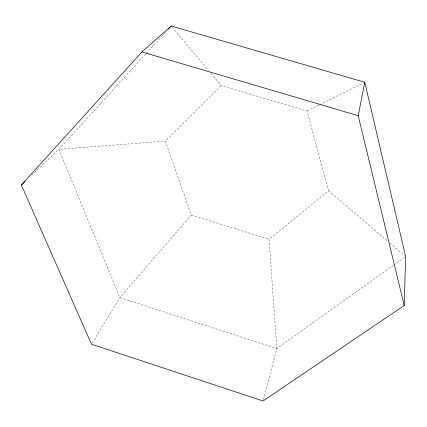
<?xml version="1.0" encoding="UTF-8"?>
<svg xmlns="http://www.w3.org/2000/svg" width="427" height="427" viewBox="0 0 427 427"><rect width="100%" height="100%" fill="white"/><g stroke="black" fill="none" stroke-linecap="round" stroke-linejoin="round"><path stroke-width="0.32" stroke-dasharray="2.13 1.6" d="M263.384 399.704L276.803 348.533L269.074 239.296L328.576 190.789L307.093 111.009L221.25 85.613L210.559 72.878M92.163 343.094L119.854 297.651L191.275 215.027L165.318 141.118L221.25 85.613M145.708 54.026L58.867 149.343L30.968 175.876M146.157 53.535L165.404 32.409M393.198 265.407L276.803 348.533L119.854 297.651L58.867 149.343L165.318 141.118M393.742 265.023L404.566 257.289M307.093 111.009L318.985 105.085M319.577 104.786L363.58 82.865M191.275 215.027L269.074 239.296M328.576 190.789L387.396 240.945M389.931 243.112L404.636 255.65M172.076 27.04L208.424 70.332"/><path stroke-width="0.64" d="M404.22 305.492L405.65 256.515L364.765 82.272L171.222 26.02L141.908 51.945L21.35 185.024L91.474 344.231L263.048 400.98L404.22 305.492L358.21 115.68L364.765 82.272M168.089 29.458L171.222 26.02M21.35 185.024L25.198 181.368M141.908 51.945L358.21 115.68"/></g></svg>
